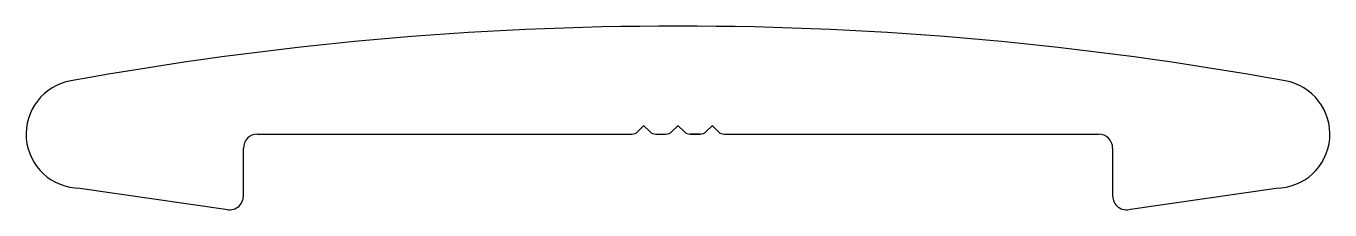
# Model space of a CAD drawing. Header units: inches. Extents: x -18.7 to 19.4, y 1.3 to 6.7.
import ezdxf

# ---------------------------------------------------------------- set-up
doc = ezdxf.new("R2010")
doc.units = ezdxf.units.IN
doc.header["$MEASUREMENT"] = 0

msp = doc.modelspace()

# ---------------------------------------------------------------- linework, layer by layer
at = {"color": 4}
for p, q in [((-11.903, 3.544), (-0.967, 3.544)), ((-0.79, 3.618), (-0.619, 3.789)), ((-0.607, 3.789), (-0.436, 3.618)), ((-0.26, 3.544), (0.033, 3.544)), ((0.21, 3.618), (0.381, 3.789)), ((0.392, 3.789), (0.564, 3.618)), ((0.74, 3.544), (1.033, 3.544)), ((1.033, 3.544), (0.74, 3.544)), ((0.74, 3.544), (1.033, 3.544)), ((1.033, 3.544), (0.74, 3.544)), ((0.74, 3.544), (1.033, 3.544)), ((1.21, 3.618), (1.381, 3.789)), ((1.392, 3.789), (1.564, 3.618)), ((1.74, 3.544), (1.74, 3.544)), ((1.74, 3.544), (12.677, 3.544)), ((-12.313, 1.745), (-12.313, 3.134)), ((13.087, 3.134), (13.087, 1.745)), ((-17.088, 1.97), (-12.84, 1.352)), ((13.614, 1.352), (17.862, 1.97))]:
    msp.add_line(p, q, dxfattribs=at)
for centre, radius, start, end in [((0.387, -92.62), 99.314, 79.71173, 100.28827), ((-17.088, 3.544), 1.575, 99.59, 270), ((17.862, 3.544), 1.575, 270, 80.41), ((-11.903, 3.134), 0.41, 90, 180), ((-0.967, 3.794), 0.25, 270, 315), ((-0.613, 3.783), 0.008, 45, 135), ((-0.26, 3.794), 0.25, 225, 270), ((0.033, 3.794), 0.25, 270, 315), ((0.387, 3.783), 0.008, 45, 135), ((0.74, 3.794), 0.25, 225, 270), ((1.033, 3.794), 0.25, 270, 315), ((1.387, 3.783), 0.008, 45, 135), ((1.74, 3.794), 0.25, 225, 270), ((12.677, 3.134), 0.41, 0, 90), ((-12.723, 1.745), 0.41, 253.4466, 0), ((13.497, 1.745), 0.41, 180, 286.5534)]:
    msp.add_arc(centre, radius, start, end, dxfattribs=at)

doc.saveas('drawing.dxf')
